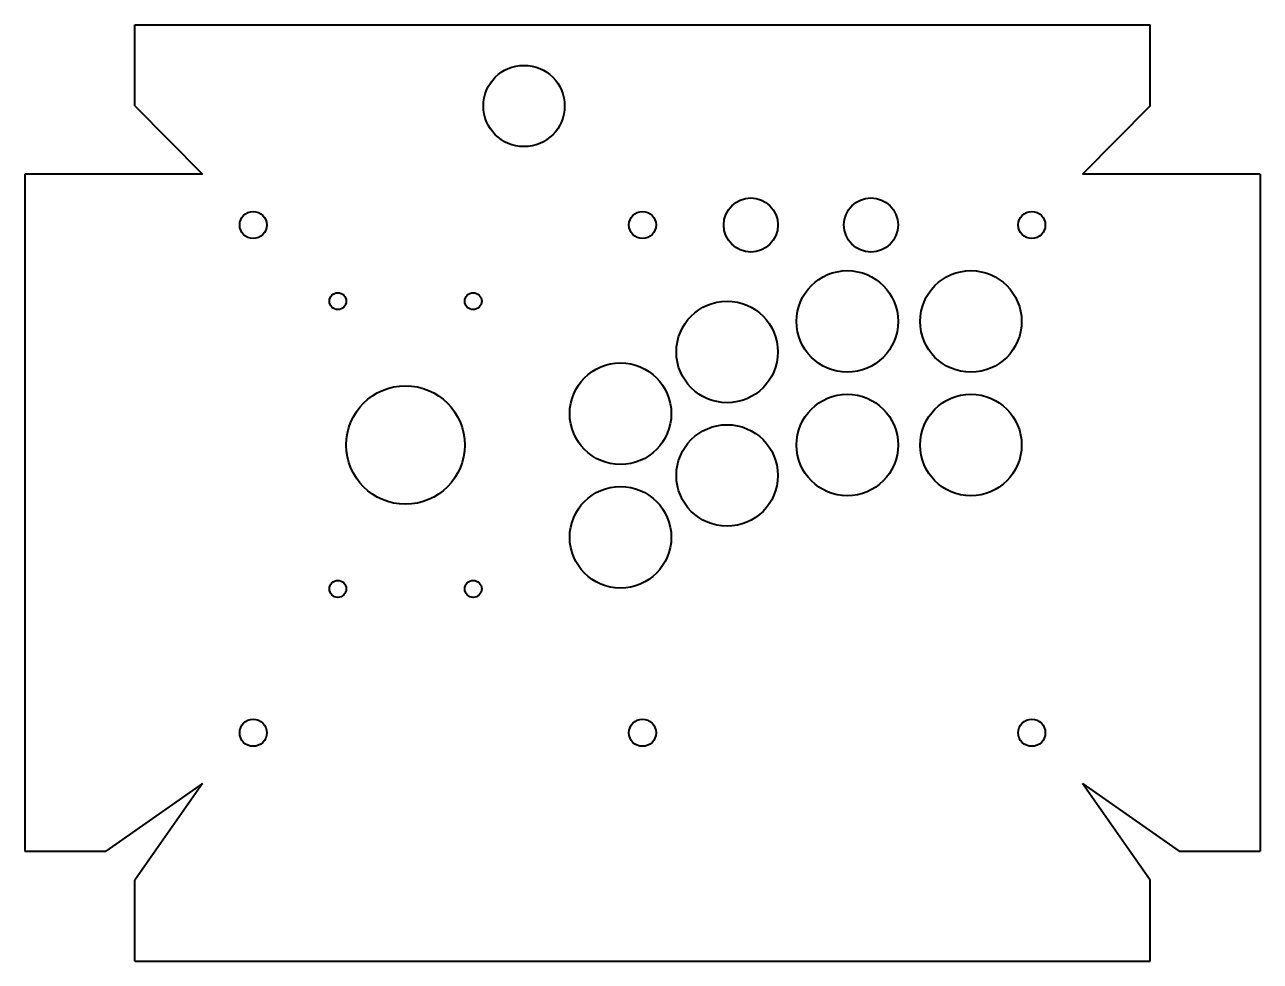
# Model space of a CAD drawing. Header units: inches. Extents: x -53 to 313, y -232 to 44.
import ezdxf

# ---------------------------------------------------------------- set-up
doc = ezdxf.new("R2010")
doc.units = ezdxf.units.IN
doc.header["$MEASUREMENT"] = 0
doc.layers.add('Visible', color=7, linetype='Continuous', lineweight=40)

msp = doc.modelspace()

# ---------------------------------------------------------------- linework, layer by layer
at = {"layer": 'Visible'}
for p, q in [((-20, 44.15), (280, 44.15)), ((-20, 20.15), (-20, 44.15)), ((280, 20.15), (280, 44.15)), ((-20, 20.15), (0, 0)), ((280, 20.15), (260, 0)), ((0, 0), (-52.5, 0)), ((-52.5, 0), (-52.5, -200)), ((312.5, 0), (260, 0)), ((312.5, 0), (312.5, -200)), ((0, -180), (-28.5, -199.99)), ((0, -180), (-20, -208.5)), ((280, -208.5), (260, -180)), ((260, -180), (288.5, -200)), ((-52.5, -200), (-28.5, -199.99)), ((288.5, -200), (312.5, -200)), ((-20, -232.5), (-20, -208.5)), ((280, -232.5), (280, -208.5)), ((-20, -232.5), (280, -232.5))]:
    msp.add_line(p, q, dxfattribs=at)
for centre, radius in [((95, 20.15), 12), ((162, -15), 8), ((197.5, -15), 8), ((15, -15), 4), ((130, -15), 4), ((245, -15), 4), ((190.5, -43.5), 15), ((227, -43.5), 15), ((40, -37.5), 2.5), ((80, -37.5), 2.5), ((155, -52.5), 15), ((123.5, -70.75), 15), ((60, -80), 17.5), ((190.5, -80), 15), ((227, -80), 15), ((155, -89), 15), ((123.5, -107.25), 15), ((40, -122.5), 2.5), ((80, -122.5), 2.5), ((15, -165), 4), ((130, -165), 4), ((245, -165), 4)]:
    msp.add_circle(centre, radius, dxfattribs=at)

doc.saveas('drawing.dxf')
